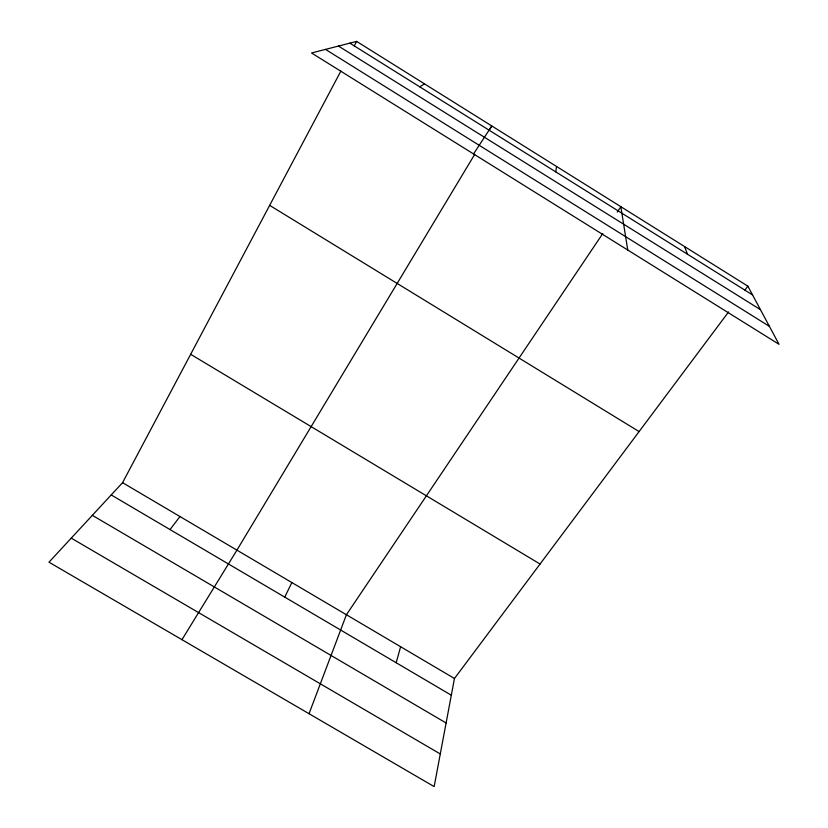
<?xml version="1.0" encoding="UTF-8"?>
<svg xmlns="http://www.w3.org/2000/svg" width="828" height="828" viewBox="0 0 828 828"><rect width="100%" height="100%" fill="white"/><g stroke="black" fill="none" stroke-linecap="round" stroke-linejoin="round"><path stroke-width="1.24" d="M555.743 171.862L556.571 166.49M728.578 311.928L454.458 678.494L434.151 786.6L48.976 562.202L122.565 482.672L340.898 71.053M396.167 662.742L400.617 646.73M309.041 713.715L346.414 614.749L602.794 233.527M284.739 597.123L291.86 582.56M354.208 45.964L356.63 41.4L747.85 286.146L779.024 344.303L311.545 52.982L356.63 41.4M474.682 154.422L236.922 550.144L181.974 639.682M489.162 130.338L491.791 125.959L473.554 153.936M617.233 212.061L620.845 206.7L627.748 250.025M744.765 290.276L747.85 286.146M170.04 529.578L179.945 516.527M419.755 86.837L424.495 83.856M71.249 538.138L440.279 753.956M111.211 494.937L451.322 695.21M92.332 515.337L446.106 722.989M122.565 482.672L454.458 678.494M190.657 354.301L540.053 564.034M269.649 205.365L639.102 431.574M349.861 43.139L752.548 294.913M338.466 46.068L760.446 309.651M325.507 49.401L769.398 326.356M684.601 246.578L687.478 254.227"/></g></svg>
